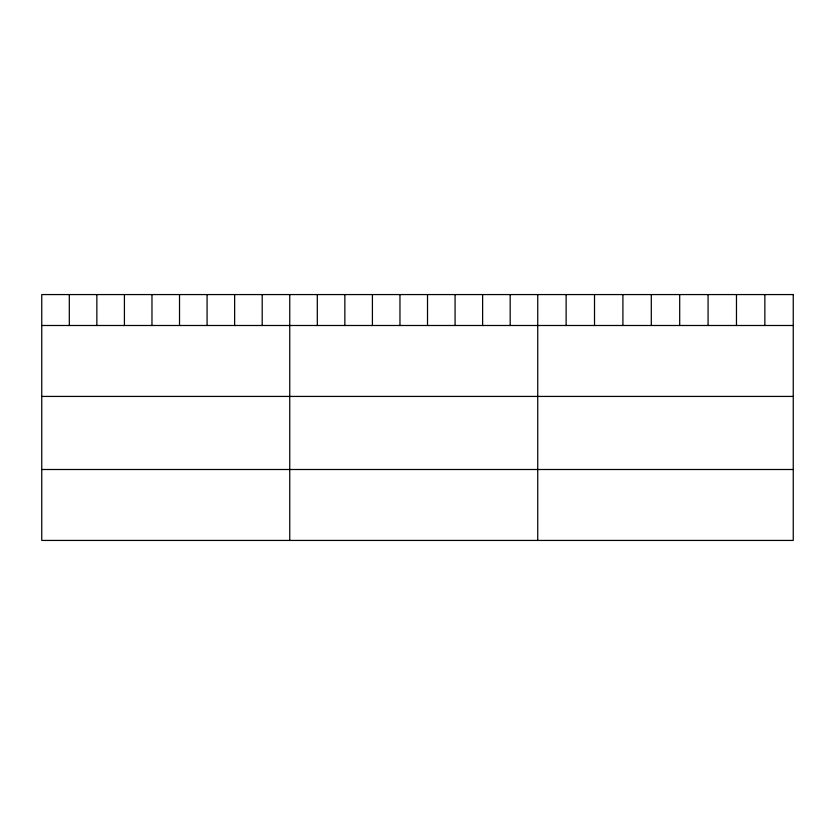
<?xml version="1.0" encoding="UTF-8"?>
<svg xmlns="http://www.w3.org/2000/svg" width="835" height="835" viewBox="0 0 835 835"><rect width="100%" height="100%" fill="white"/><g stroke="black" fill="none" stroke-linecap="round" stroke-linejoin="round"><path stroke-width="1.25" d="M41.75 325.493L793.25 325.493M41.75 396.427L793.25 396.427M41.75 469.5L793.25 469.5M764.86 294.567L764.86 325.493M736.47 294.567L736.47 325.493M708.08 294.567L708.08 325.493M679.69 294.567L679.69 325.493M651.3 294.567L651.3 325.493M622.91 294.567L622.91 325.493M594.52 294.567L594.52 325.493M566.13 294.567L566.13 325.493M537.74 294.567L537.74 540.433M510.185 294.567L510.185 325.493M482.63 294.567L482.63 325.493M455.075 294.567L455.075 325.493M427.52 294.567L427.52 325.493M399.965 294.567L399.965 325.493M372.41 294.567L372.41 325.493M344.855 294.567L344.855 325.493M317.3 294.567L317.3 325.493M289.745 294.567L289.745 540.433M262.19 294.567L262.19 325.493M234.635 294.567L234.635 325.493M207.08 294.567L207.08 325.493M179.525 294.567L179.525 325.493M151.97 294.567L151.97 325.493M124.415 294.567L124.415 325.493M96.86 294.567L96.86 325.493M69.305 294.567L69.305 325.493M793.25 294.567L41.75 294.567L41.75 540.433L793.25 540.433L793.25 294.567"/></g></svg>
